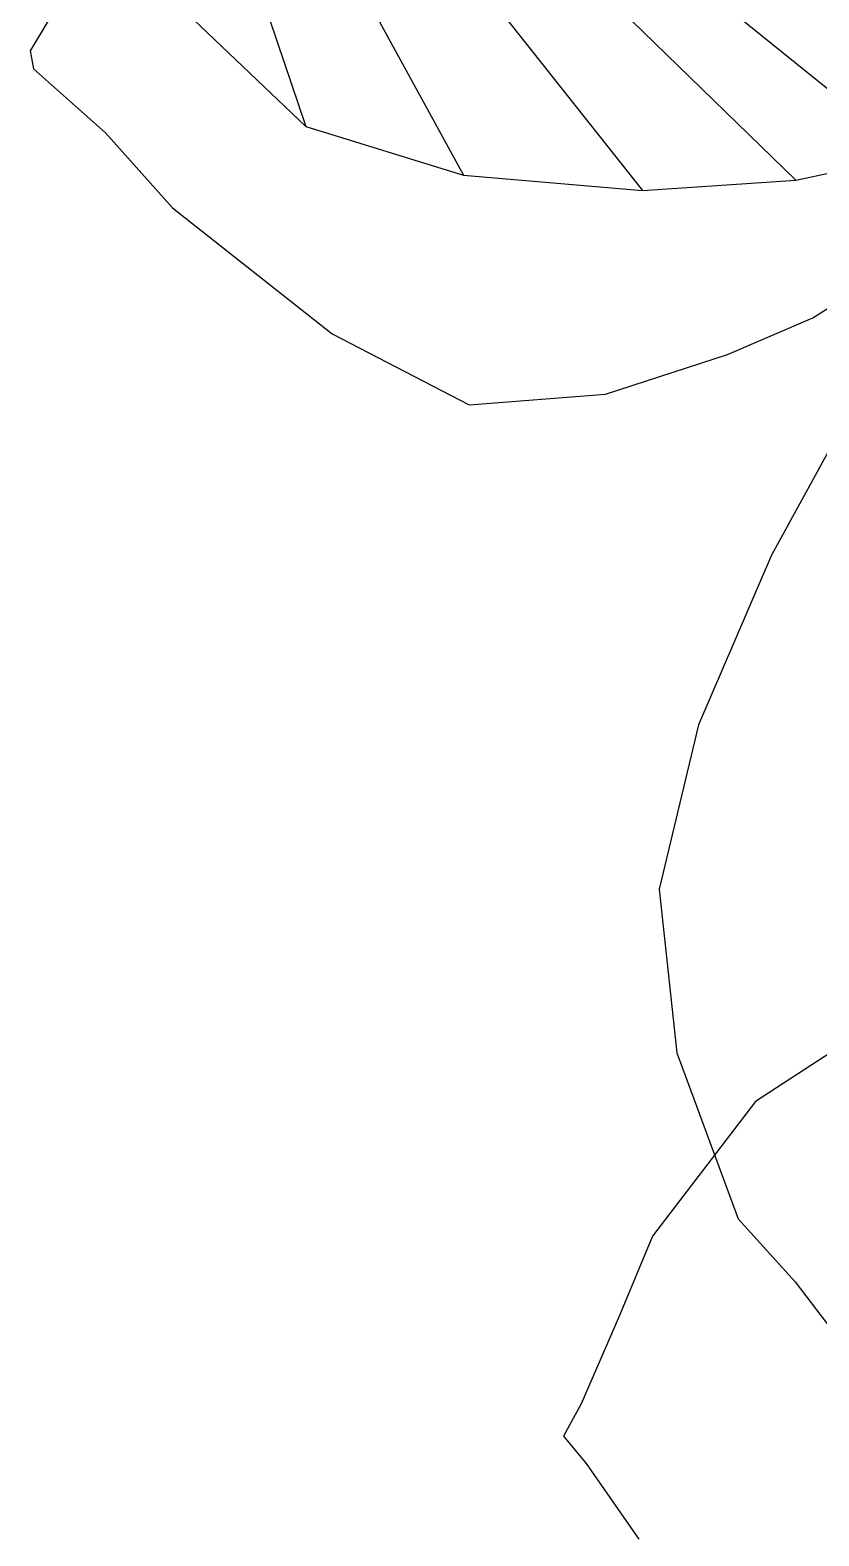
# Model space of a CAD drawing. Extents: x -23.2 to 18.8, y -18.4 to 11.3.
# Drawn here: x -4.4607 to -4.4113, y -0.8267 to -0.7324 of the extents above; entities that cross this region are included whole.
import ezdxf

# ---------------------------------------------------------------- set-up
doc = ezdxf.new("R2010")
doc.units = 0
doc.layers.add('FURNISHINGELEMENT', color=8, linetype='Continuous')

msp = doc.modelspace()

# ---------------------------------------------------------------- linework, layer by layer
at = {"layer": 'FURNISHINGELEMENT'}
for p, q in [((-4.456817, -0.698903, 4.49287), (-4.405587, -0.740231, 4.423547)), ((-4.456817, -0.698903, 4.49287), (-4.412787, -0.741761, 4.429917)), ((-4.456817, -0.698903, 4.49287), (-4.422377, -0.742406, 4.437791)), ((-4.456817, -0.698903, 4.49287), (-4.433577, -0.741453, 4.446706)), ((-4.456817, -0.698903, 4.49287), (-4.443447, -0.738399, 4.456544)), ((-4.457797, -0.728818, 4.50566), (-4.460697, -0.733667, 4.50956)), ((-4.450477, -0.73171, 4.467251), (-4.443447, -0.738399, 4.456544)), ((-4.450477, -0.73171, 4.467251), (-4.443447, -0.738399, 4.456544)), ((-4.450477, -0.73171, 4.467251), (-4.443447, -0.738399, 4.456544)), ((-4.450477, -0.73171, 4.467251), (-4.443447, -0.738399, 4.456544)), ((-4.450477, -0.73171, 4.467251), (-4.443447, -0.738399, 4.456544)), ((-4.450477, -0.73171, 4.467251), (-4.443447, -0.738399, 4.456544)), ((-4.460697, -0.733667, 4.50956), (-4.460487, -0.734797, 4.51008)), ((-4.460487, -0.734797, 4.51008), (-4.455977, -0.738803, 4.51004)), ((-4.455977, -0.738803, 4.51004), (-4.451797, -0.743492, 4.50915)), ((-4.443447, -0.738399, 4.456544), (-4.433577, -0.741453, 4.446706)), ((-4.443447, -0.738399, 4.456544), (-4.433577, -0.741453, 4.446706)), ((-4.443447, -0.738399, 4.456544), (-4.433577, -0.741453, 4.446706)), ((-4.443447, -0.738399, 4.456544), (-4.433577, -0.741453, 4.446706)), ((-4.443447, -0.738399, 4.456544), (-4.433577, -0.741453, 4.446706)), ((-4.443447, -0.738399, 4.456544), (-4.433577, -0.741453, 4.446706)), ((-4.443447, -0.738399, 4.456544), (-4.433577, -0.741453, 4.446706)), ((-4.412787, -0.741761, 4.429917), (-4.405587, -0.740231, 4.423547)), ((-4.412787, -0.741761, 4.429917), (-4.405587, -0.740231, 4.423547)), ((-4.412787, -0.741761, 4.429917), (-4.405587, -0.740231, 4.423547)), ((-4.412787, -0.741761, 4.429917), (-4.405587, -0.740231, 4.423547)), ((-4.412787, -0.741761, 4.429917), (-4.405587, -0.740231, 4.423547)), ((-4.412787, -0.741761, 4.429917), (-4.405587, -0.740231, 4.423547)), ((-4.412787, -0.741761, 4.429917), (-4.405587, -0.740231, 4.423547)), ((-4.412787, -0.741761, 4.429917), (-4.405587, -0.740231, 4.423547)), ((-4.412787, -0.741761, 4.429917), (-4.405587, -0.740231, 4.423547)), ((-4.412787, -0.741761, 4.429917), (-4.405587, -0.740231, 4.423547)), ((-4.433577, -0.741453, 4.446706), (-4.422377, -0.742406, 4.437791)), ((-4.433577, -0.741453, 4.446706), (-4.422377, -0.742406, 4.437791)), ((-4.433577, -0.741453, 4.446706), (-4.422377, -0.742406, 4.437791)), ((-4.433577, -0.741453, 4.446706), (-4.422377, -0.742406, 4.437791)), ((-4.433577, -0.741453, 4.446706), (-4.422377, -0.742406, 4.437791)), ((-4.433577, -0.741453, 4.446706), (-4.422377, -0.742406, 4.437791)), ((-4.433577, -0.741453, 4.446706), (-4.422377, -0.742406, 4.437791)), ((-4.433577, -0.741453, 4.446706), (-4.422377, -0.742406, 4.437791)), ((-4.422377, -0.742406, 4.437791), (-4.412787, -0.741761, 4.429917)), ((-4.422377, -0.742406, 4.437791), (-4.412787, -0.741761, 4.429917)), ((-4.422377, -0.742406, 4.437791), (-4.412787, -0.741761, 4.429917)), ((-4.422377, -0.742406, 4.437791), (-4.412787, -0.741761, 4.429917)), ((-4.422377, -0.742406, 4.437791), (-4.412787, -0.741761, 4.429917)), ((-4.422377, -0.742406, 4.437791), (-4.412787, -0.741761, 4.429917)), ((-4.422377, -0.742406, 4.437791), (-4.412787, -0.741761, 4.429917)), ((-4.422377, -0.742406, 4.437791), (-4.412787, -0.741761, 4.429917)), ((-4.422377, -0.742406, 4.437791), (-4.412787, -0.741761, 4.429917)), ((-4.451797, -0.743492, 4.50915), (-4.441797, -0.751382, 4.50109)), ((-4.411727, -0.75039, 4.458594), (-4.407077, -0.747432, 4.450699)), ((-4.417067, -0.752673, 4.467149), (-4.411727, -0.75039, 4.458594)), ((-4.441797, -0.751382, 4.50109), (-4.433227, -0.755825, 4.489329)), ((-4.424687, -0.755159, 4.478088), (-4.417067, -0.752673, 4.467149)), ((-4.433227, -0.755825, 4.489329), (-4.424687, -0.755159, 4.478088)), ((-4.410147, -0.757663, 4.459339), (-4.414297, -0.765242, 4.46596)), ((-4.414297, -0.765242, 4.46596), (-4.418867, -0.775868, 4.474314)), ((-4.418867, -0.775868, 4.474314), (-4.421337, -0.786165, 4.48232)), ((-4.421337, -0.786165, 4.48232), (-4.420237, -0.796416, 4.49218)), ((-4.407697, -0.794495, 4.174618), (-4.415297, -0.799461, 4.186416)), ((-4.420237, -0.796416, 4.49218), (-4.416397, -0.806801, 4.50414)), ((-4.415297, -0.799461, 4.186416), (-4.421747, -0.807884, 4.198867)), ((-4.416397, -0.806801, 4.50414), (-4.412827, -0.810756, 4.50818)), ((-4.421747, -0.807884, 4.198867), (-4.423817, -0.812855, 4.202817)), ((-4.412827, -0.810756, 4.50818), (-4.409547, -0.815062, 4.51169)), ((-4.423817, -0.812855, 4.202817), (-4.426217, -0.818388, 4.206571)), ((-4.426217, -0.818388, 4.206571), (-4.427327, -0.820427, 4.20807)), ((-4.427327, -0.820427, 4.20807), (-4.425907, -0.822125, 4.206754)), ((-4.425907, -0.822125, 4.206754), (-4.422617, -0.826874, 4.203453))]:
    msp.add_line(p, q, dxfattribs=at)

doc.saveas('drawing.dxf')
